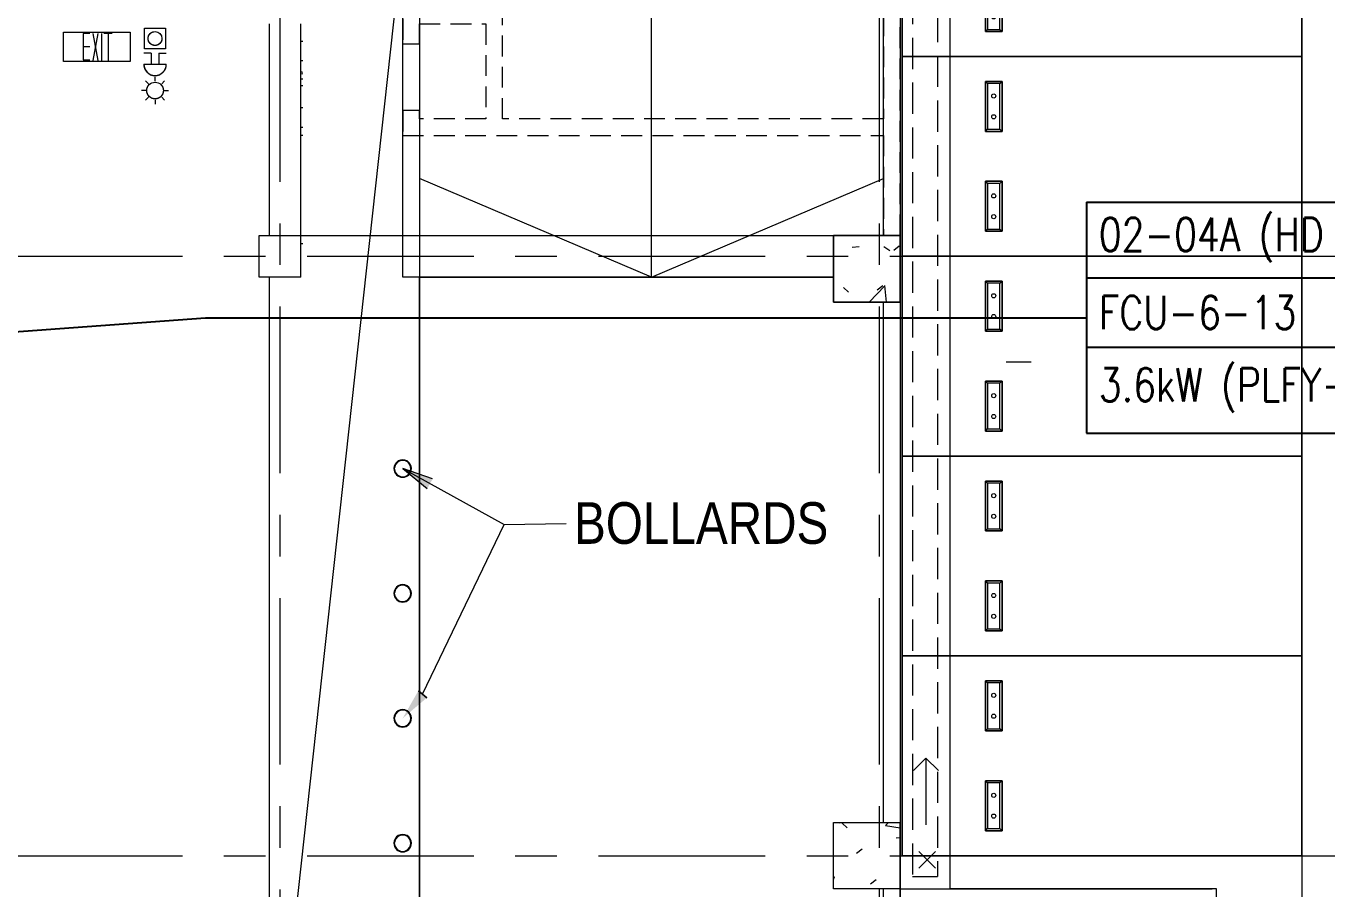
# Model space of a CAD drawing. Header units: millimetres. Extents: x 50620 to 404449, y -131543 to 97.
# Drawn here: x 367537 to 383165, y -64398 to -54033 of the extents above; entities that cross this region are included whole.
import ezdxf

# ---------------------------------------------------------------- set-up
doc = ezdxf.new("R2010")
doc.units = ezdxf.units.MM
for name, pattern in [('DASHED', [0.75, 0.5, -0.25]), ('IDA - Grid Line', [3500, 2000, -500, 500, -500]), ('IDA - Hidden 065', [537.5, 375, -162.5])]:
    doc.linetypes.add(name, pattern=pattern)
for name, color, linetype, lineweight in [('1599_DB_A_BLK2_HQ_R21-2ND STOREY 20230517--$0$A-_DETA----_E-1', 8, 'Continuous', 9), ('1599_DB_A_BLK2_HQ_R21-2ND STOREY 20230517--$0$A-_DETA----_ED-1', 8, 'Continuous', 9), ('1599_DB_A_BLK2_HQ_R21-2ND STOREY 20230517--$0$E-_LIGT----_E', 8, 'Continuous', 9), ('1599_DB_A_BLK2_HQ_R21-2ND STOREY 20230517--$0$S-_COLN----_E', 8, 'Continuous', 9), ('A-_ANOTTEXT_T', 8, 'Continuous', 0), ('A-_DETA----_E-1', 8, 'Continuous', 9), ('A-_DETA----_E-2', 8, 'IDA - Hidden 065', 9), ('A-_DETA----_ED-2', 8, 'IDA - Hidden 065', 9), ('A-_FLOR----_E', 8, 'Continuous', 9), ('A-_FURT----_E', 8, 'Continuous', 9), ('A-_WALL----_E', 8, 'Continuous', 9), ('C-_SITE----_E', 8, 'Continuous', 9), ('C-PRKG-____-OTLN', 8, 'Continuous', 0), ('C-PRKG-____-OTLN-1', 8, 'Continuous', 0), ('E-_LIGT----_E', 8, 'Continuous', 5), ('FURNITURE', 8, 'Continuous', 9), ('M-_ARCHI', 8, 'Continuous', 5), ('M_ACMV_ANNOTATION', 7, 'Continuous', 20), ('Retaining Walls', 8, 'Continuous', 5), ('S-_COLN----_E-1', 8, 'Continuous', 5), ('S-_COLN----_E-2', 8, 'Continuous', 5)]:
    doc.layers.add(name, color=color, linetype=linetype, lineweight=lineweight)
for name, color, linetype, lineweight, true_color in [('C-PRKG-____-OTLN-2', 7, 'Continuous', 0, 0x999999), ('E-_FIREALAM_E', 6, 'Continuous', 5, 0xff00ff), ('S-_ANOTGRID_E-1', 9, 'IDA - Grid Line', 5, 0x808080)]:
    doc.layers.add(name, color=color, linetype=linetype, lineweight=lineweight, true_color=true_color)
doc.styles.add('Arial Narrow_2', font='ARIALN.TTF', dxfattribs={"height": 90})
doc.styles.add('SIMPLEX', font='simplex.shx', dxfattribs={"width": 0.8})
doc.styles.get("Standard").update_dxf_attribs({"font": 'arial.ttf'})
doc.dimstyles.get("Standard").update_dxf_attribs({"dimtxt": 200, "dimasz": 150, "dimexe": 0.18, "dimexo": 0.0625, "dimgap": 10, "dimtad": 1, "dimtih": 1, "dimtoh": 1, "dimdec": 0, "dimzin": 0, "dimdsep": 46, "dimtxsty": 'Standard', "dimcen": 0.09, "dimclrd": 256, "dimclre": 256, "dimclrt": 256, "dimadec": 0, "dimazin": 0, "dimtfac": 1, "dimtdec": 0, "dimtofl": 0, "dimtmove": 0, "dimatfit": 3, "dimfxl": 1, "dimtolj": 1, "dimtzin": 0, "dimarcsym": 1})
pattern_1 = [(50, (102886.4, 38752.4), (1821.841, -159.39), [190.5, -2095.5]), (355, (102886.4, 38752.4), (-352.428, 1910.567), [152.4, -1676.4]), (100.451, (103038.2, 38739.1), (1469.426, 1751.166), [161.9, -1780.9]), (46.184, (102886.4, 39260.4), (2710.79, -420.428), [285.75, -3143.25]), (96.636, (103112.3, 39225.3), (2374.026, 2474.276), [242.85, -2671.35]), (351.184, (102886.4, 39260.4), (2374.05, 2474.25), [228.6, -2514.6]), (21, (103140.4, 39133.4), (1516.143, -1022.652), [190.5, -2095.5]), (326, (103140.4, 39133.4), (618.02, 1841.88), [152.4, -1676.4]), (71.451, (103266.7, 39048.2), (2134.171, 819.212), [161.9, -1780.9]), (37.5, (102886.4, 38752.4), (30.886, 845.5504), [83.82, -1572.26, 83.82, -1617.98, -1682.75]), (37.5, (102886.4, 38752.4), (30.886, 845.5504), [-3357.88, 83.82, -1598.93]), (7.5, (102886.4, 38752.4), (668.1966, 1001.806), [83.82, -886.46, 83.82, -1534.16, -641.35]), (7.5, (102886.4, 38752.4), (668.1966, 1001.806), [-2588.26, 83.82, -557.53]), (327.5, (102319.95, 38752.4), (1355.9093, -57.2896), [83.82, -551.18, 83.82, -1897.38, -2628.9]), (327.5, (102319.95, 38752.4), (1355.9093, -57.2896), [-2616.2, 83.82, -2545.08]), (317.5, (102066, 38752.4), (1481.293, 254.266), [83.82, -741.68, 83.82, -1231.9, -1866.9]), (317.5, (102066, 38752.4), (1481.293, 254.266), [-2141.22, 83.82, -1783.08])]
pattern_2 = [(50, (-28420.7, -3975.3), (1821.84, -159.39), [190.5, -2095.5]), (355, (-28420.7, -3975.3), (-352.43, 1910.57), [152.4, -1676.4]), (100.451, (-28268.9, -3988.6), (1469.43, 1751.17), [161.9, -1780.9]), (46.184, (-28420.7, -3467.3), (2710.79, -420.43), [285.75, -3143.25]), (96.636, (-28194.8, -3502.4), (2374.03, 2474.28), [242.85, -2671.35]), (351.184, (-28420.7, -3467.3), (2374.05, 2474.25), [228.6, -2514.6]), (21, (-28166.7, -3594.3), (1516.14, -1022.65), [190.5, -2095.5]), (326, (-28166.7, -3594.3), (618.02, 1841.88), [152.4, -1676.4]), (71.451, (-28040.4, -3679.6), (2134.17, 819.21), [161.9, -1780.9]), (37.5, (-28420.7, -3975.34), (30.886, 845.55), [83.82, -1572.26, 83.82, -1617.98, -1682.75]), (37.5, (-28420.7, -3975.34), (30.886, 845.55), [-3357.88, 83.82, -1598.93]), (7.5, (-28420.7, -3975.3), (668.197, 1001.806), [83.82, -886.46, 83.82, -1534.16, -641.35]), (7.5, (-28420.7, -3975.3), (668.197, 1001.806), [-2588.26, 83.82, -557.53]), (327.5, (-28987.1, -3975.34), (1355.91, -57.29), [83.82, -551.18, 83.82, -1897.38, -2628.9]), (327.5, (-28987.1, -3975.34), (1355.91, -57.29), [-2616.2, 83.82, -2545.08]), (317.5, (-29241.1, -3975.3), (1481.293, 254.266), [83.82, -741.68, 83.82, -1231.9, -1866.9]), (317.5, (-29241.1, -3975.3), (1481.293, 254.266), [-2141.22, 83.82, -1783.08])]

# ---------------------------------------------------------------- blocks, each defined once
blk = doc.blocks.new('*T63')
at = {"layer": 'M_ACMV_ANNOTATION', "color": 0, "linetype": 'ByBlock', "lineweight": -2, "transparency": 16777216}
for p, q in [((0, 0), (6602, 0)), ((0, 0), (0, -2774)), ((6602, 0), (6602, -2774)), ((0, -910), (6602, -910)), ((0, -1743), (6602, -1743)), ((0, -2774), (6602, -2774))]:
    blk.add_line(p, q, dxfattribs=at)
at = {"layer": 'M_ACMV_ANNOTATION', "transparency": 16777216, "char_height": 400, "width": 6302.09, "attachment_point": 4, "style": 'SIMPLEX'}
for s, insert in [('02-04A (HD INT OFFICE)', (150, -455)), ('FCU-6-13', (150, -1326)), ('3.6kW (PLFY-P32VFM-E)', (150, -2259))]:
    blk.add_mtext(s, dxfattribs=dict(at, insert=insert))
blk = doc.blocks.new('1599_DRAINAGE_SITE_2ND STY_dwg__U4-9002809-BLK 2 2ND STOREY PLAN')
at = {"layer": 'A-_DETA----_E-1'}
blk.add_line((0, -400), (0, 400), dxfattribs=at)
at = {"layer": 'A-_DETA----_E-1', "flags": 128}
blk.add_lwpolyline([(-150, -251), (0, -400), (150, -251)], dxfattribs=at)
blk = doc.blocks.new('1599_DRAINAGE_SITE_2ND STY_dwg_DRAIN_Summit-9002827-BLK 2 2ND STOREY PLAN')
at = {"layer": 'A-_DETA----_E-1'}
for p, q in [((-99, 99), (99, -99)), ((99, 99), (-99, -99))]:
    blk.add_line(p, q, dxfattribs=at)
blk = doc.blocks.new('IDA - Exit Sign - IDA - Exit Sign - One Side-2587573-BLK 2 2ND STOREY PLAN')
at = {"layer": 'A-_DETA----_ED-2'}
for p, q in [((-164, -115), (-164, -433)), ((-84, -115), (-164, -115)), ((-49, -113), (14, -438)), ((14, -113), (-49, -438)), ((55, -113), (55, -438)), ((185, -115), (85, -115)), ((135, -115), (135, -438)), ((-84, -275), (-164, -275)), ((-164, -433), (-84, -433))]:
    blk.add_line(p, q, dxfattribs=at)
at = {"layer": 'E-_LIGT----_E'}
for p, q in [((-400, -450), (-400, -100)), ((-400, -100), (400, -100)), ((400, -100), (400, -450)), ((400, -450), (-400, -450))]:
    blk.add_line(p, q, dxfattribs=at)
blk = doc.blocks.new('IDA - Fire Alarm Bell1 - IDA - Fire Alarm Bell-2587577-BLK 2 2ND STOREY PLAN')
at = {"layer": 'A-_DETA----_ED-2'}
for p, q in [((-45, -350), (-135, -350)), ((-45, -350), (-45, -485)), ((45, -350), (135, -350)), ((45, -350), (45, -485)), ((-135, -485), (135, -485))]:
    blk.add_line(p, q, dxfattribs=at)
blk.add_arc((0, -485), 135, 180, 360, dxfattribs=at)
blk = doc.blocks.new('IDA - Manual Call Point1 - IDA - Manual Call Point-2587578-BLK 2 2ND STOREY PLAN')
at = {"layer": 'A-_DETA----_ED-2'}
for p, q in [((-125, -300), (-125, -50)), ((-125, -50), (125, -50)), ((125, -50), (125, -300)), ((125, -300), (-125, -300))]:
    blk.add_line(p, q, dxfattribs=at)
blk.add_circle((0, -175), 83.3, dxfattribs=at)
blk = doc.blocks.new('IDA - Strobe Light - IDA - Strobe Light-3513472-BLK 2 2ND STOREY PLAN')
at = {"layer": 'A-_DETA----_ED-2'}
for p, q in [((0, 912), (0, 962)), ((-113, 800), (-163, 800)), ((-80, 880), (-115, 915)), ((80, 880), (115, 915)), ((112, 800), (162, 800)), ((-80, 720), (-115, 685)), ((0, 687), (0, 637)), ((80, 720), (115, 685))]:
    blk.add_line(p, q, dxfattribs=at)
blk.add_circle((0, 800), 100, dxfattribs=at)
blk = doc.blocks.new('IDA - Bollard - 100R-4040388-BLK2 2ND STOREY')
at = {"layer": 'C-_SITE----_E', "flags": 128}
for points in [[(95, -4), (86, 38), (60, 72), (21, 92), (-22, 94), (-62, 78), (-91, 46), (-104, 4), (-105, -4)], [(-105, -4), (-95, -46), (-69, -81), (-30, -101), (13, -103), (53, -86), (82, -54), (95, -13), (95, -4)]]:
    blk.add_lwpolyline(points, dxfattribs=at)
at = {"layer": 'C-_SITE----_E'}
for radius, start, end in [(105, 360, 180), (105, 360, 180), (105, 360, 180), (105, 360, 180), (105, 360, 180), (105, 360, 180), (100, 0, 180), (100, 360, 180), (100, 360, 180), (100, 360, 180), (100, 360, 180), (100, 360, 180), (100, 360, 180), (105, 180, 360), (105, 180, 360), (105, 180, 360), (105, 180, 360), (105, 180, 360), (105, 180, 360), (100, 180, 0), (100, 180, 360), (100, 180, 360), (100, 180, 360), (100, 180, 360), (100, 180, 360), (100, 180, 360)]:
    blk.add_arc((-5, -4), radius, start, end, dxfattribs=at)
blk = doc.blocks.new('1599_DB_A_BLK2_HQ_R21-2ND STOREY 20230517--$0$IDA - Exit Sign - IDA - Exit Sign - One Side-3918079-LINKVIEW_BLK2_2ND STOREY')
at = {"layer": '1599_DB_A_BLK2_HQ_R21-2ND STOREY 20230517--$0$A-_DETA----_E-1'}
for p, q in [((-600, -250), (-600, -225)), ((-364, -225), (-364, -250)), ((-227, -225), (-232, -250)), ((-208, -225), (-203, -250)), ((-145, -225), (-145, -250)), ((-65, -225), (-65, -250)), ((200, -225), (200, -250))]:
    blk.add_line(p, q, dxfattribs=at)
blk = doc.blocks.new('1599_DB_A_BLK2_HQ_R21-2ND STOREY 20230517--$0$IDA - Strobe Light - IDA - Strobe Light-3513472-LINKVIEW_BLK2_2ND STOREY')
at = {"layer": '1599_DB_A_BLK2_HQ_R21-2ND STOREY 20230517--$0$A-_DETA----_ED-1'}
for p, q in [((0, 912), (0, 962)), ((-113, 800), (-163, 800)), ((-80, 880), (-115, 915)), ((80, 880), (115, 915)), ((112, 800), (162, 800)), ((-80, 720), (-115, 685)), ((0, 687), (0, 637)), ((80, 720), (115, 685))]:
    blk.add_line(p, q, dxfattribs=at)
blk.add_circle((0, 800), 100, dxfattribs=at)
blk = doc.blocks.new('1599_DB_A_BLK2_HQ_R21-2ND STOREY 20230517--$0$IDA - Manual Call Point1 - IDA - Manual Call Point-2587578-LINKVIEW_BLK2_2ND STOREY')
at = {"layer": '1599_DB_A_BLK2_HQ_R21-2ND STOREY 20230517--$0$A-_DETA----_ED-1'}
for p, q in [((-125, -300), (-125, -50)), ((-125, -50), (125, -50)), ((125, -50), (125, -300)), ((125, -300), (-125, -300))]:
    blk.add_line(p, q, dxfattribs=at)
blk.add_circle((0, -175), 83.3, dxfattribs=at)
blk = doc.blocks.new('1599_DB_A_BLK2_HQ_R21-2ND STOREY 20230517--$0$IDA - Fire Alarm Bell1 - IDA - Fire Alarm Bell-2587577-LINKVIEW_BLK2_2ND STOREY')
at = {"layer": '1599_DB_A_BLK2_HQ_R21-2ND STOREY 20230517--$0$A-_DETA----_ED-1'}
for p, q in [((-45, -350), (-135, -350)), ((-45, -350), (-45, -485)), ((45, -350), (135, -350)), ((45, -350), (45, -485)), ((-135, -485), (135, -485))]:
    blk.add_line(p, q, dxfattribs=at)
blk.add_arc((0, -485), 135, 180, 360, dxfattribs=at)
blk = doc.blocks.new('1599_DB_A_BLK2_HQ_R21-2ND STOREY 20230517--$0$IDA - Exit Sign - IDA - Exit Sign - One Side-2587573-LINKVIEW_BLK2_2ND STOREY')
at = {"layer": '1599_DB_A_BLK2_HQ_R21-2ND STOREY 20230517--$0$A-_DETA----_ED-1', "color": 8}
for p, q in [((-164, -115), (-164, -433)), ((-84, -115), (-164, -115)), ((-49, -113), (14, -438)), ((14, -113), (-49, -438)), ((55, -113), (55, -438)), ((185, -115), (85, -115)), ((135, -115), (135, -438)), ((-84, -275), (-164, -275)), ((-164, -433), (-84, -433))]:
    blk.add_line(p, q, dxfattribs=at)
at = {"layer": '1599_DB_A_BLK2_HQ_R21-2ND STOREY 20230517--$0$E-_LIGT----_E', "color": 8}
for p, q in [((-400, -450), (-400, -100)), ((-400, -100), (400, -100)), ((400, -100), (400, -450)), ((400, -450), (-400, -450))]:
    blk.add_line(p, q, dxfattribs=at)
blk = doc.blocks.new('IDA - Parking Lots - 4800L X 2400W - Non Perforated-V1487-SITE_2ND STOREY PLAN')
at = {"layer": 'C-PRKG-____-OTLN'}
for p, q in [((900, -1000), (300, -1000)), ((300, -1000), (300, -1200)), ((300, -1000), (900, -1000)), ((300, -1000), (325, -1025)), ((300, -1200), (300, -1000)), ((875, -1025), (325, -1025)), ((325, -1025), (325, -1175)), ((900, -1000), (875, -1025)), ((875, -1175), (875, -1025)), ((900, -1200), (900, -1000)), ((900, -1000), (900, -1200)), ((1500, -1000), (2100, -1000)), ((1500, -1000), (1525, -1025)), ((1500, -1200), (1500, -1000)), ((2100, -1000), (1500, -1000)), ((1500, -1000), (1500, -1200)), ((2075, -1025), (1525, -1025)), ((1525, -1025), (1525, -1175)), ((2100, -1000), (2075, -1025)), ((2075, -1175), (2075, -1025)), ((2100, -1000), (2100, -1200)), ((2100, -1200), (2100, -1000)), ((325, -1175), (300, -1200)), ((300, -1200), (900, -1200)), ((900, -1200), (300, -1200)), ((325, -1175), (875, -1175)), ((900, -1200), (875, -1175)), ((1500, -1200), (1525, -1175)), ((2100, -1200), (1500, -1200)), ((1500, -1200), (2100, -1200)), ((1525, -1175), (2075, -1175)), ((2075, -1175), (2100, -1200))]:
    blk.add_line(p, q, dxfattribs=at)
for centre in [(475, -1100), (725, -1100), (1675, -1100), (1925, -1100)]:
    blk.add_circle(centre, 25, dxfattribs=at)
at = {"layer": 'C-PRKG-____-OTLN-1'}
for p, q in [((475, 0), (0, 0)), ((0, 0), (0, -4800)), ((0, -4800), (0, 0)), ((0, 0), (475, 0)), ((525, 0), (475, 0)), ((475, 0), (525, 0)), ((568, 0), (525, 0)), ((525, 0), (568, 0)), ((1107, 0), (568, 0)), ((568, 0), (1107, 0)), ((1193, 0), (1107, 0)), ((1107, 0), (1193, 0)), ((1732, 0), (1193, 0)), ((1193, 0), (1732, 0)), ((1775, 0), (1732, 0)), ((1732, 0), (1775, 0)), ((1825, 0), (1775, 0)), ((1775, 0), (1825, 0)), ((2400, 0), (1825, 0)), ((1825, 0), (2400, 0)), ((2400, -4800), (2400, 0)), ((2400, 0), (2400, -4800)), ((300, -1200), (300, -1000)), ((300, -1000), (900, -1000)), ((900, -1000), (900, -1200)), ((1500, -1200), (1500, -1000)), ((1500, -1000), (2100, -1000)), ((2100, -1000), (2100, -1200)), ((900, -1200), (300, -1200)), ((2100, -1200), (1500, -1200)), ((0, -4800), (2400, -4800)), ((2400, -4800), (0, -4800))]:
    blk.add_line(p, q, dxfattribs=at)
blk = doc.blocks.new('IDA - Parking Lots - 4800L X 2400W - Non Perforated-V1488-SITE_2ND STOREY PLAN')
at = {"layer": 'C-PRKG-____-OTLN'}
for p, q in [((900, -1000), (300, -1000)), ((300, -1000), (300, -1200)), ((300, -1000), (900, -1000)), ((300, -1000), (325, -1025)), ((300, -1200), (300, -1000)), ((875, -1025), (325, -1025)), ((325, -1025), (325, -1175)), ((900, -1000), (875, -1025)), ((875, -1175), (875, -1025)), ((900, -1200), (900, -1000)), ((900, -1000), (900, -1200)), ((1500, -1000), (2100, -1000)), ((1500, -1000), (1525, -1025)), ((1500, -1200), (1500, -1000)), ((2100, -1000), (1500, -1000)), ((1500, -1000), (1500, -1200)), ((2075, -1025), (1525, -1025)), ((1525, -1025), (1525, -1175)), ((2100, -1000), (2075, -1025)), ((2075, -1175), (2075, -1025)), ((2100, -1000), (2100, -1200)), ((2100, -1200), (2100, -1000)), ((325, -1175), (300, -1200)), ((300, -1200), (900, -1200)), ((900, -1200), (300, -1200)), ((325, -1175), (875, -1175)), ((900, -1200), (875, -1175)), ((1500, -1200), (1525, -1175)), ((2100, -1200), (1500, -1200)), ((1500, -1200), (2100, -1200)), ((1525, -1175), (2075, -1175)), ((2075, -1175), (2100, -1200))]:
    blk.add_line(p, q, dxfattribs=at)
for centre in [(475, -1100), (725, -1100), (1675, -1100), (1925, -1100)]:
    blk.add_circle(centre, 25, dxfattribs=at)
at = {"layer": 'C-PRKG-____-OTLN-1'}
for p, q in [((2400, 0), (0, 0)), ((0, 0), (0, -4800)), ((0, -4800), (0, 0)), ((0, 0), (2400, 0)), ((2400, -4800), (2400, 0)), ((2400, 0), (2400, -4800)), ((300, -1200), (300, -1000)), ((300, -1000), (900, -1000)), ((900, -1000), (900, -1200)), ((1500, -1200), (1500, -1000)), ((1500, -1000), (2100, -1000)), ((2100, -1000), (2100, -1200)), ((900, -1200), (300, -1200)), ((2100, -1200), (1500, -1200)), ((0, -4800), (2400, -4800)), ((2400, -4800), (0, -4800))]:
    blk.add_line(p, q, dxfattribs=at)
blk = doc.blocks.new('IDA - Parking Lots - 4800L X 2400W - Non Perforated-V1489-SITE_2ND STOREY PLAN')
at = {"layer": 'C-PRKG-____-OTLN'}
for p, q in [((2400, 0), (0, 0)), ((0, 0), (0, -4800)), ((2400, 0), (2400, -4800)), ((900, -1000), (300, -1000)), ((300, -1000), (300, -1200)), ((300, -1000), (900, -1000)), ((300, -1000), (325, -1025)), ((300, -1200), (300, -1000)), ((875, -1025), (325, -1025)), ((325, -1025), (325, -1175)), ((900, -1000), (875, -1025)), ((875, -1175), (875, -1025)), ((900, -1200), (900, -1000)), ((900, -1000), (900, -1200)), ((1500, -1000), (2100, -1000)), ((1500, -1000), (1525, -1025)), ((1500, -1200), (1500, -1000)), ((2100, -1000), (1500, -1000)), ((1500, -1000), (1500, -1200)), ((1500, -1200), (1500, -1000)), ((1500, -1000), (2100, -1000)), ((2075, -1025), (1525, -1025)), ((1525, -1025), (1525, -1175)), ((2100, -1000), (2075, -1025)), ((2075, -1175), (2075, -1025)), ((2100, -1000), (2100, -1200)), ((2100, -1200), (2100, -1000)), ((2100, -1000), (2100, -1200)), ((325, -1175), (300, -1200)), ((300, -1200), (900, -1200)), ((900, -1200), (300, -1200)), ((325, -1175), (875, -1175)), ((900, -1200), (875, -1175)), ((1500, -1200), (1525, -1175)), ((2100, -1200), (1500, -1200)), ((1500, -1200), (2100, -1200)), ((2100, -1200), (1500, -1200)), ((1525, -1175), (2075, -1175)), ((2075, -1175), (2100, -1200)), ((0, -4800), (2400, -4800))]:
    blk.add_line(p, q, dxfattribs=at)
for centre in [(475, -1100), (725, -1100), (1675, -1100), (1925, -1100)]:
    blk.add_circle(centre, 25, dxfattribs=at)
at = {"layer": 'C-PRKG-____-OTLN-1'}
for p, q in [((300, -1200), (300, -1000)), ((300, -1000), (900, -1000)), ((900, -1000), (900, -1200)), ((900, -1200), (300, -1200))]:
    blk.add_line(p, q, dxfattribs=at)
at = {"layer": 'C-PRKG-____-OTLN-2'}
for p, q in [((0, -4800), (0, 0)), ((0, 0), (2400, 0)), ((2400, -4800), (2400, 0)), ((2400, -4800), (0, -4800))]:
    blk.add_line(p, q, dxfattribs=at)
blk = doc.blocks.new('ARCHI 2ND_2024 09 11')
at = {"layer": '1599_DB_A_BLK2_HQ_R21-2ND STOREY 20230517--$0$S-_COLN----_E', "lineweight": 5}
h = blk.add_hatch(dxfattribs=at)
h.set_pattern_fill('FP_1', color=8, style=0, pattern_type=2)
h.set_pattern_definition(pattern_2)
h.paths.add_polyline_path([(-14650, -29050), (-14150, -29050), (-14150, -28550), (-14650, -28550)], flags=0)
h = blk.add_hatch(dxfattribs=at)
h.set_pattern_fill('FP_1', color=8, style=0, pattern_type=2)
h.set_pattern_definition(pattern_2)
h.paths.add_polyline_path([(-7750, -29350), (-6950, -29350), (-6950, -28550), (-7750, -28550)], flags=0)
h = blk.add_hatch(dxfattribs=at)
h.set_pattern_fill('FP_2', color=8, style=0, pattern_type=2)
h.set_pattern_definition([(50, (-28420.7, -3975.3), (1821.84, -159.39), [190.5, -2095.5]), (355, (-28420.7, -3975.3), (-352.43, 1910.57), [152.4, -1676.4]), (100.451, (-28268.9, -3988.6), (1469.43, 1751.17), [161.9, -1780.9]), (46.184, (-28420.7, -3467.3), (2710.79, -420.43), [285.75, -3143.25]), (96.636, (-28194.8, -3502.4), (2374.03, 2474.28), [242.85, -2671.35]), (351.184, (-28420.7, -3467.3), (2374.05, 2474.25), [228.6, -2514.6]), (21, (-28166.7, -3594.3), (1516.143, -1022.65), [190.5, -2095.5]), (326, (-28166.7, -3594.3), (618.02, 1841.88), [152.4, -1676.4]), (71.451, (-28040.4, -3679.6), (2134.17, 819.21), [161.9, -1780.9]), (37.5, (-28420.7, -3975.34), (30.886, 845.55), [83.82, -1572.26, 83.82, -1617.98, -1682.75]), (37.5, (-28420.7, -3975.34), (30.886, 845.55), [-3357.88, 83.82, -1598.93]), (7.5, (-28420.7, -3975.3), (668.197, 1001.806), [83.82, -886.46, 83.82, -1534.16, -641.35]), (7.5, (-28420.7, -3975.3), (668.197, 1001.806), [-2588.26, 83.82, -557.53]), (327.5, (-28987.1, -3975.34), (1355.909, -57.29), [83.82, -551.18, 83.82, -1897.38, -2628.9]), (327.5, (-28987.1, -3975.34), (1355.909, -57.29), [-2616.2, 83.82, -2545.08]), (317.5, (-29241.1, -3975.3), (1481.293, 254.266), [83.82, -741.68, 83.82, -1231.9, -1866.9]), (317.5, (-29241.1, -3975.3), (1481.293, 254.266), [-2141.22, 83.82, -1783.08])])
h.paths.add_polyline_path([(-7750, -36400), (-6950, -36400), (-6950, -35600), (-7750, -35600)], flags=0)
at = {"layer": 'A-_ANOTTEXT_T', "lineweight": 5}
for points in [[(-12925, -31350), (-12629.4, -31590), (-12565.1, -31474.4)], [(-12925, -34350), (-12634.9, -34103.3), (-12736.8, -34019)]]:
    blk.add_hatch(color=8, dxfattribs=at).paths.add_polyline_path(points)
at = {"layer": 'S-_COLN----_E-2', "lineweight": 5}
h = blk.add_hatch(dxfattribs=at)
h.set_pattern_fill('FP_40', color=256, style=0, pattern_type=2)
h.set_pattern_definition(pattern_1)
h.paths.add_polyline_path([(-14150, -29050), (-14150, -28550), (-14650, -28550), (-14650, -29050)])
h = blk.add_hatch(dxfattribs=at)
h.set_pattern_fill('FP_40', color=256, style=0, pattern_type=2)
h.set_pattern_definition(pattern_1)
h.paths.add_polyline_path([(-6950, -29350), (-6950, -28550), (-7750, -28550), (-7750, -29350), (-7150, -29350)])
h = blk.add_hatch(dxfattribs=at)
h.set_pattern_fill('FP_2', color=256, style=0, pattern_type=2)
h.set_pattern_definition([(50, (102886.4, 38752.4), (1821.84, -159.39), [190.5, -2095.5]), (355, (102886.4, 38752.4), (-352.428, 1910.567), [152.4, -1676.4]), (100.451, (103038.2, 38739.1), (1469.426, 1751.166), [161.9, -1780.9]), (46.184, (102886.4, 39260.4), (2710.79, -420.428), [285.75, -3143.25]), (96.636, (103112.3, 39225.3), (2374.026, 2474.276), [242.85, -2671.35]), (351.184, (102886.4, 39260.4), (2374.05, 2474.25), [228.6, -2514.6]), (21, (103140.4, 39133.4), (1516.144, -1022.652), [190.5, -2095.5]), (326, (103140.4, 39133.4), (618.02, 1841.88), [152.4, -1676.4]), (71.451, (103266.7, 39048.2), (2134.171, 819.212), [161.9, -1780.9]), (37.5, (102886.4, 38752.4), (30.886, 845.5504), [83.82, -1572.26, 83.82, -1617.98, -1682.75]), (37.5, (102886.4, 38752.4), (30.886, 845.5504), [-3357.88, 83.82, -1598.93]), (7.5, (102886.4, 38752.4), (668.1966, 1001.806), [83.82, -886.46, 83.82, -1534.16, -641.35]), (7.5, (102886.4, 38752.4), (668.1966, 1001.806), [-2588.26, 83.82, -557.53]), (327.5, (102319.95, 38752.4), (1355.9093, -57.2896), [83.82, -551.18, 83.82, -1897.38, -2628.9]), (327.5, (102319.95, 38752.4), (1355.9093, -57.2896), [-2616.2, 83.82, -2545.08]), (317.5, (102066, 38752.4), (1481.293, 254.266), [83.82, -741.68, 83.82, -1231.9, -1866.9]), (317.5, (102066, 38752.4), (1481.293, 254.266), [-2141.22, 83.82, -1783.08])])
h.paths.add_polyline_path([(-7750, -36400), (-6950, -36400), (-6950, -35600), (-7750, -35600)])
at = {"color": 8, "linetype": 'ByBlock', "lineweight": 5}
blk.add_line((-5676.6, -30070.3), (-5376.6, -30070.3), dxfattribs=at)
at = {"color": 8, "lineweight": 5}
blk.add_line((-7150, -36600), (-7150, -36400), dxfattribs=at)
at = {"layer": '1599_DB_A_BLK2_HQ_R21-2ND STOREY 20230517--$0$S-_COLN----_E', "color": 8, "lineweight": 5}
for p, q in [((-9937.5, -29050), (-9937.5, 1850)), ((-12725, -18425), (-12725, -29050)), ((-7150, -28550), (-7150, -19155.2)), ((-6950, -19200), (-6950, -28550)), ((-12925, -29050), (-12925, -25810)), ((-14150, -28550), (-14150, -26010)), ((-14150, -27250), (-14125, -27250)), ((-14125, -27350), (-14150, -27350)), ((-9937.5, -29050), (-12725, -27866.8)), ((-9937.5, -29050), (-7150, -27866.8)), ((-14650, -28550), (-14150, -28550)), ((-14650, -29050), (-14650, -28550)), ((-14150, -28550), (-14125, -28550)), ((-14150, -29050), (-14150, -28550)), ((-14125, -28550), (-6950, -28550)), ((-7750, -28550), (-7750, -29350)), ((-6950, -28550), (-7750, -28550)), ((-6950, -28550), (-6950, -50650)), ((-6950, -29350), (-6950, -28550)), ((-14125, -28650), (-14150, -28650)), ((-14150, -29050), (-14650, -29050)), ((-12725, -29050), (-12925, -29050)), ((-12725, -29050), (-7750, -29050)), ((-7750, -29350), (-6950, -29350)), ((-7150, -35600), (-7150, -29350)), ((-6950, -29350), (-6950, -35600)), ((-7750, -35600), (-6950, -35600)), ((-7750, -36400), (-7750, -35600)), ((-6950, -36400), (-6950, -35600)), ((-6950, -36400), (-7750, -36400))]:
    blk.add_line(p, q, dxfattribs=at)
at = {"layer": 'A-_ANOTTEXT_T', "color": 8, "lineweight": 5}
for p, q in [((-12925, -31350), (-12629.4, -31590)), ((-12565.1, -31474.4), (-12925, -31350)), ((-12925, -31350), (-11706.6, -32022.9)), ((-12685.9, -34061.1), (-11706.6, -32022.9)), ((-11706.6, -32022.9), (-10961, -32012.1)), ((-11706.6, -32022.9), (-10961, -32012.1)), ((-12634.9, -34103.3), (-12736.8, -34019)), ((-12736.8, -34019), (-12685.9, -34061.1)), ((-12685.9, -34061.1), (-12634.9, -34103.3))]:
    blk.add_line(p, q, dxfattribs=at)
at = {"layer": 'A-_DETA----_E-1', "lineweight": 5}
for p, q in [((-9937.5, -29050), (-9937.5, 1850)), ((-14525, -39600), (-12925, -25010.5)), ((-9937.5, -29050), (-12725, -27866.8)), ((-9937.5, -29050), (-7150, -27866.8))]:
    blk.add_line(p, q, dxfattribs=at)
at = {"layer": 'A-_DETA----_E-1', "color": 8, "lineweight": 5}
blk.add_line((-6800, -36250), (-6500, -36250), dxfattribs=at)
at = {"layer": 'A-_DETA----_E-1', "color": 8, "lineweight": 5, "flags": 128}
blk.add_lwpolyline([(-6950, -19200), (-6950, -36400), (-6350, -36400), (-6350, -19334.5)], dxfattribs=at)
at = {"layer": 'A-_DETA----_E-2', "lineweight": 5}
for p, q in [((-14125, -28550), (-6950, -28550)), ((-6950, -28550), (-6950, -50650))]:
    blk.add_line(p, q, dxfattribs=at)
at = {"layer": 'A-_DETA----_E-2', "color": 8, "lineweight": 5, "flags": 128}
for points in [[(-5102.4, -18450), (-6429.9, -18450), (-6800, -19233.6), (-6800, -36250)], [(-4802.4, -18750), (-6239.8, -18750), (-6500, -19300.9), (-6500, -36250)]]:
    blk.add_lwpolyline(points, dxfattribs=at)
at = {"layer": 'A-_FLOR----_E', "lineweight": 5}
for p, q in [((-12725, 1850), (-12725, -29050)), ((-12925, -29050), (-12925, -25810)), ((-14525, -28550), (-14525, -26010)), ((-7750, -29050), (-7750, -28550)), ((-7750, -28550), (-7150, -28550)), ((-14525, -53190), (-14525, -29050)), ((-12725, -29050), (-12925, -29050)), ((-7750, -29050), (-12725, -29050)), ((-12725, -29050), (-7750, -29050)), ((-12725, -81050), (-12725, -29050)), ((-12725, -29050), (-12725, -50150)), ((-7750, -29350), (-7750, -29050)), ((-7150, -29350), (-7750, -29350)), ((-7750, -36400), (-7750, -35600)), ((-7750, -35600), (-7150, -35600)), ((-6950, -36400), (-7750, -36400)), ((-6950, -42600), (-6950, -36400))]:
    blk.add_line(p, q, dxfattribs=at)
at = {"layer": 'A-_FLOR----_E', "color": 8, "lineweight": 5}
blk.add_line((-6950, -19200), (-6950, -60000), dxfattribs=at)
at = {"layer": 'A-_WALL----_E', "lineweight": 5}
for p, q in [((-7150, -28550), (-7150, -19155.2)), ((-6950, -19200), (-6950, -28550)), ((-12925, -29050), (-12925, -25810)), ((-12725, -25810), (-12725, -29050)), ((-6950, -28550), (-7150, -28550)), ((-12725, -29050), (-12925, -29050)), ((-7150, -35600), (-7150, -29350)), ((-6950, -29350), (-7150, -29350)), ((-6950, -29350), (-6950, -35600)), ((-7150, -35600), (-6950, -35600)), ((-6950, -36400), (-6950, -36600)), ((-6950, -36400), (-3200, -36400))]:
    blk.add_line(p, q, dxfattribs=at)
at = {"layer": 'FURNITURE', "color": 8, "lineweight": 5}
blk.add_lwpolyline([(-6350, -36400), (-6350, -36000), (-2125, -36000), (-2125, -43200), (-6350, -43200), (-6350, -42800), (-3150, -42800), (-3150, -42600), (-3500, -42600), (-3500, -36600), (-3150, -36600), (-3150, -36400)], close=True, dxfattribs=at)
at = {"layer": 'Retaining Walls', "color": 8, "linetype": 'DASHED', "lineweight": 5, "ltscale": 500}
blk.add_lwpolyline([(-12725, -7200), (-12925, -7200), (-12925, -26250), (-12725, -26250), (-12725, -26010), (-11925, -26010), (-11925, -27150), (-12725, -27150), (-12725, -27050), (-12925, -27050), (-12925, -27350), (-7150, -27350), (-7150, -28550), (-6950, -28550), (-6950, -19200), (-6525, -18300), (-6525, -7200), (-6725, -7200), (-6725, -18255.2), (-7150, -19155.2), (-7150, -27150), (-11725, -27150), (-11725, -25810), (-12725, -25810)], close=True, dxfattribs=at)
at = {"layer": 'S-_ANOTGRID_E-1', "color": 8, "lineweight": 5}
for p, q in [((-14400, 26594.8), (-14400, -83806.9)), ((-7200, 26594.8), (-7200, -83806.9)), ((-38572.1, -28800), (17962.1, -28800)), ((-38572.1, -36000), (17962.1, -36000))]:
    blk.add_line(p, q, dxfattribs=at)
at = {"layer": 'S-_COLN----_E-1', "lineweight": 5}
for p, q in [((-14650, -29050), (-14650, -28550)), ((-14650, -28550), (-14150, -28550)), ((-14150, -29050), (-14150, -28550)), ((-6950, -28550), (-7750, -28550)), ((-7750, -28550), (-7750, -29350)), ((-6950, -29350), (-6950, -28550)), ((-14150, -29050), (-14650, -29050)), ((-7750, -29350), (-6950, -29350)), ((-7750, -36400), (-7750, -35600)), ((-7750, -35600), (-6950, -35600)), ((-6950, -36400), (-6950, -35600)), ((-6950, -36400), (-7750, -36400))]:
    blk.add_line(p, q, dxfattribs=at)
at = {"color": 8, "lineweight": 5, "extrusion": (5.42101e-20, -1.69407e-21, -1), "zscale": -0.9999999999999998, "rotation": 179.9999999999469}
blk.add_blockref('1599_DRAINAGE_SITE_2ND STY_dwg__U4-9002809-BLK 2 2ND STOREY PLAN', (6639.8, -35228), dxfattribs=at)
at = {"color": 8, "lineweight": 5}
blk.add_blockref('1599_DRAINAGE_SITE_2ND STY_dwg_DRAIN_Summit-9002827-BLK 2 2ND STOREY PLAN', (-6625, -36050), dxfattribs=at)
at = {"layer": '1599_DB_A_BLK2_HQ_R21-2ND STOREY 20230517--$0$S-_COLN----_E', "color": 8, "lineweight": 5}
for name, p in [('1599_DB_A_BLK2_HQ_R21-2ND STOREY 20230517--$0$IDA - Manual Call Point1 - IDA - Manual Call Point-2587578-LINKVIEW_BLK2_2ND STOREY', (-15900, -26010)), ('1599_DB_A_BLK2_HQ_R21-2ND STOREY 20230517--$0$IDA - Exit Sign - IDA - Exit Sign - One Side-2587573-LINKVIEW_BLK2_2ND STOREY', (-16600, -26010)), ('1599_DB_A_BLK2_HQ_R21-2ND STOREY 20230517--$0$IDA - Fire Alarm Bell1 - IDA - Fire Alarm Bell-2587577-LINKVIEW_BLK2_2ND STOREY', (-15900, -26010))]:
    blk.add_blockref(name, p, dxfattribs=at)
for name, p, rotation in [('1599_DB_A_BLK2_HQ_R21-2ND STOREY 20230517--$0$IDA - Exit Sign - IDA - Exit Sign - One Side-3918079-LINKVIEW_BLK2_2ND STOREY', (-13900, -26818.3), 270.0000000000586), ('1599_DB_A_BLK2_HQ_R21-2ND STOREY 20230517--$0$IDA - Strobe Light - IDA - Strobe Light-3513472-LINKVIEW_BLK2_2ND STOREY', (-15900, -26010), 180.0000000000585)]:
    blk.add_blockref(name, p, dxfattribs=dict(at, rotation=rotation))
at = {"layer": 'A-_FURT----_E', "lineweight": 5}
blk.add_blockref('IDA - Exit Sign - IDA - Exit Sign - One Side-2587573-BLK 2 2ND STOREY PLAN', (-16600, -26010), dxfattribs=at)
at = {"layer": 'C-_SITE----_E', "lineweight": 5}
for p in [(-12920.5, -31345.8), (-12920.5, -32845.8), (-12920.5, -34345.8), (-12920.5, -35845.8)]:
    blk.add_blockref('IDA - Bollard - 100R-4040388-BLK2 2ND STOREY', p, dxfattribs=at)
at = {"layer": 'C-PRKG-____-OTLN-2', "color": 8, "lineweight": 5, "rotation": 90.0000000000585}
for name, p in [('IDA - Parking Lots - 4800L X 2400W - Non Perforated-V1488-SITE_2ND STOREY PLAN', (-6925, -26400)), ('IDA - Parking Lots - 4800L X 2400W - Non Perforated-V1488-SITE_2ND STOREY PLAN', (-6925, -28800)), ('IDA - Parking Lots - 4800L X 2400W - Non Perforated-V1487-SITE_2ND STOREY PLAN', (-6925, -31200)), ('IDA - Parking Lots - 4800L X 2400W - Non Perforated-V1488-SITE_2ND STOREY PLAN', (-6925, -33600)), ('IDA - Parking Lots - 4800L X 2400W - Non Perforated-V1489-SITE_2ND STOREY PLAN', (-6925, -36000))]:
    blk.add_blockref(name, p, dxfattribs=at)
at = {"layer": 'E-_FIREALAM_E', "lineweight": 5}
for name in ['IDA - Manual Call Point1 - IDA - Manual Call Point-2587578-BLK 2 2ND STOREY PLAN', 'IDA - Fire Alarm Bell1 - IDA - Fire Alarm Bell-2587577-BLK 2 2ND STOREY PLAN']:
    blk.add_blockref(name, (-15900, -26010), dxfattribs=at)
at = {"layer": 'E-_FIREALAM_E', "lineweight": 5, "rotation": 180}
blk.add_blockref('IDA - Strobe Light - IDA - Strobe Light-3513472-BLK 2 2ND STOREY PLAN', (-15900, -26010), dxfattribs=at)
at = {"layer": 'A-_ANOTTEXT_T', "color": 8, "lineweight": 5, "insert": (-10867.3, -31754.6), "char_height": 500, "width": 3787.973, "attachment_point": 1, "style": 'Arial Narrow_2'}
blk.add_mtext('BOLLARDS', dxfattribs=at)

msp = doc.modelspace()

# ---------------------------------------------------------------- block references
at = {"layer": 'M-_ARCHI', "lineweight": 5, "extrusion": (0.000419962, 1.0854e-05, 1), "rotation": 359.9999887056363}
msp.add_blockref('ARCHI 2ND_2024 09 11', (384987, -27998, 422), dxfattribs=at)

# ---------------------------------------------------------------- next in the draw order: block references
msp.add_blockref('*T63', (380275, -56149, 803))

# ---------------------------------------------------------------- next in the draw order: leaders
at = {"layer": 'M_ACMV_ANNOTATION'}
msp.add_leader([(362738, -58056, 809), (369693, -57536, 806), (380275, -57536, 801)], dimstyle='Standard', override={"dimasz": 300, "dimtad": 0, "dimldrblk": 'DotBlank', "dimfxl": 100, "dimarcsym": 2}, dxfattribs=at)

doc.saveas('drawing.dxf')
